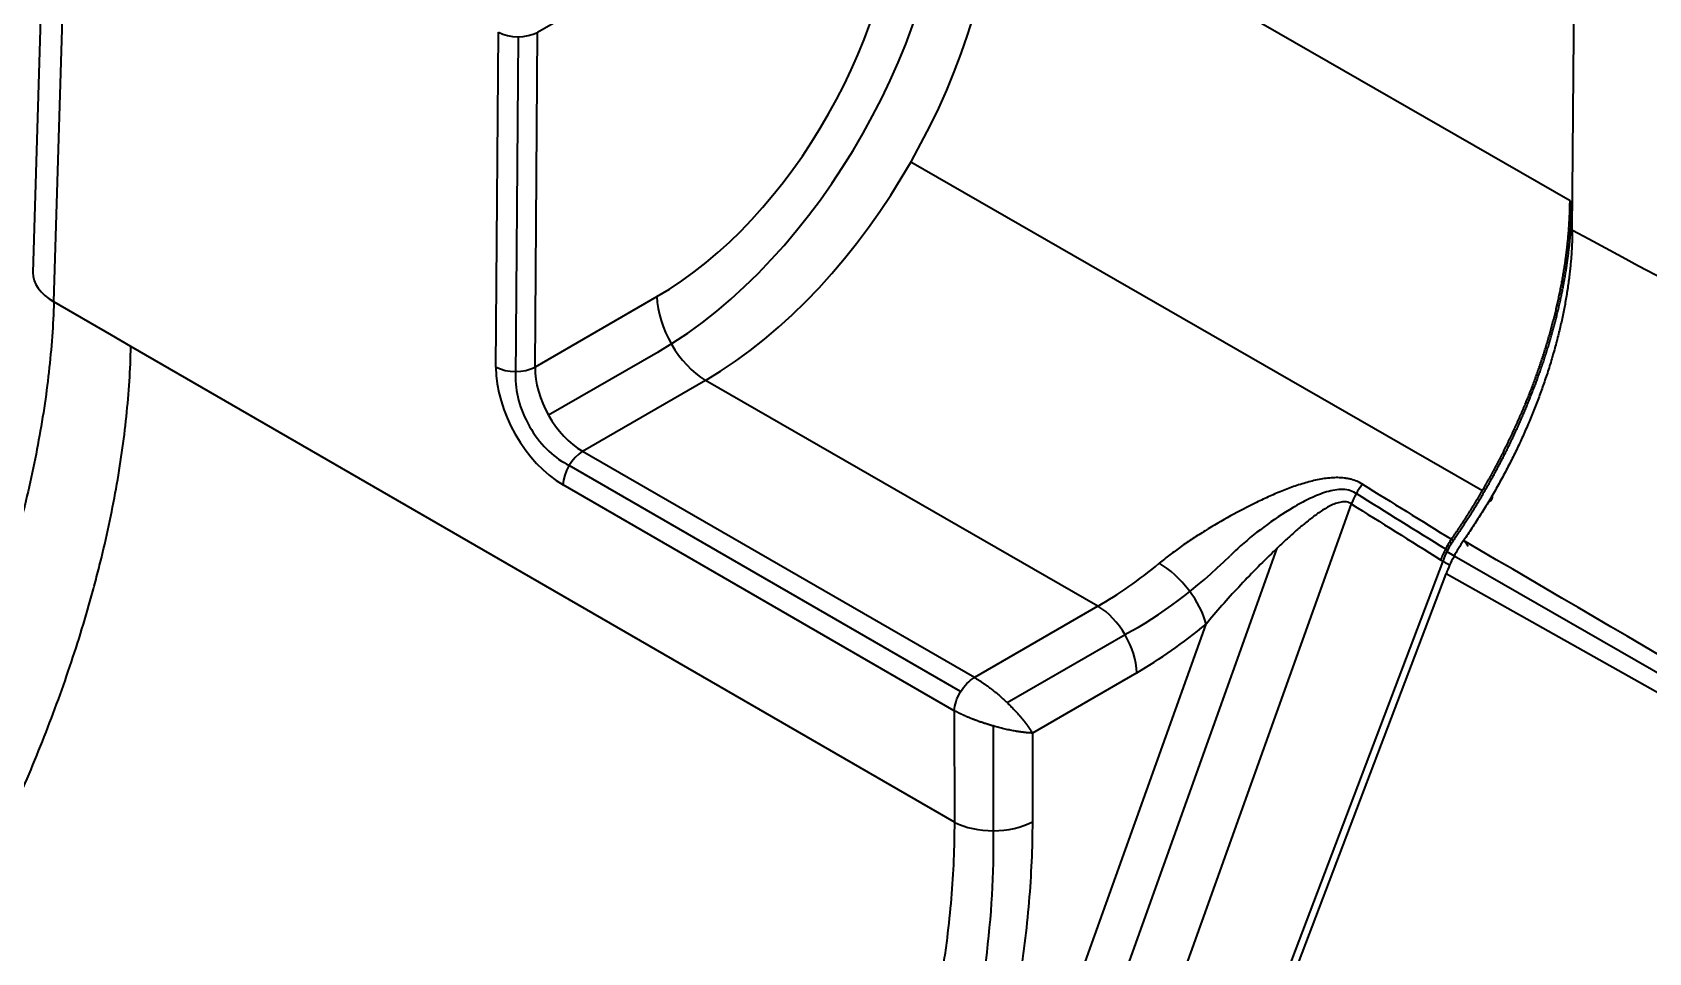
# Model space of a CAD drawing. Header units: millimetres. Extents: x 83 to 1196, y -164 to 735.
# Drawn here: x 1096.21 to 1119.61, y 46.19 to 59.51 of the extents above; entities that cross this region are included whole.
import ezdxf

# ---------------------------------------------------------------- set-up
doc = ezdxf.new("R2010")
doc.units = ezdxf.units.MM
doc.layers.add('1', color=7, linetype='Continuous', true_color=0xffffff)

msp = doc.modelspace()

# ---------------------------------------------------------------- linework, layer by layer
at = {"layer": '1', "color": 7, "linetype": 'Continuous', "lineweight": 35}
for p, q in [((1118.501, 56.646), (1118.558, 64.425)), ((1096.443, 63.435), (1096.222, 56.036)), ((1096.525, 55.612), (1096.746, 63.01)), ((1103.522, 59.512), (1108.739, 62.524)), ((1118.468, 57.072), (1110.156, 61.854)), ((1102.923, 54.668), (1102.958, 59.513)), ((1103.242, 59.448), (1103.207, 54.511)), ((1103.488, 54.667), (1103.522, 59.512)), ((1108.929, 57.638), (1117.2, 52.879)), ((1118.496, 57.055), (1118.467, 57.071)), ((1118.504, 57.05), (1118.496, 57.055)), ((1105.254, 55.687), (1103.488, 54.667)), ((1097.357, 55.131), (1096.525, 55.612)), ((1097.639, 54.967), (1097.357, 55.131)), ((1109.557, 48.083), (1097.639, 54.967)), ((1105.268, 54.884), (1103.684, 53.97)), ((1105.956, 54.475), (1104.177, 53.448)), ((1111.636, 51.207), (1105.956, 54.475)), ((1109.847, 50.174), (1104.177, 53.448)), ((1109.648, 49.97), (1103.981, 53.242)), ((1109.556, 49.695), (1103.893, 52.964)), ((1111.361, 41.672), (1115.303, 52.687)), ((1110.623, 41.974), (1114.228, 52.046)), ((1116.684, 51.997), (1116.791, 51.935)), ((1116.791, 51.934), (1124.398, 47.562)), ((1116.626, 51.86), (1112.504, 40.995)), ((1116.624, 51.861), (1116.595, 51.88)), ((1112.552, 40.811), (1116.673, 51.676)), ((1124.314, 47.38), (1116.674, 51.677)), ((1111.636, 51.207), (1109.847, 50.174)), ((1110.035, 42.102), (1113.201, 50.948)), ((1112.027, 50.794), (1110.323, 49.809)), ((1112.198, 50.244), (1110.686, 49.371)), ((1109.556, 49.695), (1109.557, 48.083)), ((1110.125, 47.958), (1110.124, 49.472)), ((1110.686, 49.371), (1110.686, 48.087))]:
    msp.add_line(p, q, dxfattribs=at)
for centre, major_axis, ratio, start_param, end_param in [((1105.18, 59.845), (2.934, 5.269), 0.587578, 3.920666, 5.477208), ((1105.19, 59.826), (2.445, 4.391), 0.587578, 3.917958, 5.480028), ((1105.901, 59.43), (2.946, 5.262), 0.583349, 3.919437, 5.481507), ((1103.238, 59.67), (-0.402, 0.003), 0.5521, 0.802165, 2.359972), ((1097.226, 56.006), (1.005, -0.03), 0.567125, 3.141576, 3.956504), ((1105.964, 55.291), (0.503, -0.87), 0.57735, 3.944444, 5.48557), ((1103.931, 54.121), (-0.689, 1.227), 0.599565, 0.810144, 2.35127), ((1103.204, 54.826), (-0.402, 0.003), 0.5521, 0.802165, 2.359972), ((1103.927, 54.115), (-0.492, 0.876), 0.599565, 0.803325, 2.467507), ((1104.211, 54.279), (-0.487, 0.879), 0.608416, 0.813388, 2.354514), ((1104.173, 53.122), (-0.201, -0.348), 0.563155, 3.927063, 5.471681), ((1115.795, 52.654), (-0.426, -0.682), 0.565336, 4.59519, 5.006615), ((1481.698, -156.789), (-398.628, 231.247), 0.012591, 0.413284, 0.421398), ((1481.199, -156.753), (-398.135, 231.218), 0.014283, 0.413567, 0.421724), ((1434.37, -129.558), (-351.303, 204.02), 0.014283, 0.440601, 0.449286), ((-16531.825, 9564.084), (-17649.164, 9511.326), 0.001719, 3.140039, 3.143018), ((1112.077, 55.877), (2.892, 5.293), 0.592573, 3.874408, 4.238161), ((1111.5, 56.208), (2.875, 5.302), 0.596599, 3.911184, 4.120825), ((1112.632, 51.259), (0.514, -0.618), 0.447642, 0.723927, 2.254261), ((1116.319, 51.881), (-0.469, 0.178), 0.221147, 3.740815, 4.088871), ((1111.629, 50.555), (0.402, -0.696), 0.57735, 0.811578, 2.343977), ((1112.068, 55.897), (3.277, 5.998), 0.592573, 3.913141, 4.122782), ((1110.118, 48.398), (0.804, 0), 0.547022, 3.93964, 5.497223)]:
    msp.add_ellipse(centre, major_axis=major_axis, ratio=ratio, start_param=start_param, end_param=end_param, dxfattribs=at)
for points, knots in [([(1116.752, 52.175), (1116.759, 52.186), (1116.774, 52.208), (1116.797, 52.241), (1116.82, 52.275), (1116.843, 52.308), (1116.865, 52.342), (1116.887, 52.375), (1116.91, 52.409), (1116.932, 52.443), (1116.954, 52.477), (1116.976, 52.511), (1116.997, 52.546), (1117.019, 52.58), (1117.041, 52.615), (1117.062, 52.649), (1117.084, 52.684), (1117.105, 52.719), (1117.126, 52.754), (1117.147, 52.789), (1117.168, 52.824), (1117.188, 52.859), (1117.209, 52.895), (1117.23, 52.93), (1117.25, 52.966), (1117.27, 53.001), (1117.29, 53.037), (1117.31, 53.073), (1117.33, 53.109), (1117.35, 53.145), (1117.369, 53.181), (1117.389, 53.218), (1117.408, 53.254), (1117.427, 53.291), (1117.446, 53.327), (1117.465, 53.364), (1117.484, 53.4), (1117.503, 53.437), (1117.521, 53.474), (1117.539, 53.511), (1117.557, 53.548), (1117.575, 53.585), (1117.593, 53.622), (1117.611, 53.659), (1117.629, 53.697), (1117.646, 53.734), (1117.663, 53.772), (1117.68, 53.809), (1117.697, 53.847), (1117.714, 53.884), (1117.731, 53.922), (1117.747, 53.96), (1117.764, 53.997), (1117.78, 54.035), (1117.796, 54.073), (1117.812, 54.111), (1117.827, 54.149), (1117.843, 54.187), (1117.858, 54.225), (1117.873, 54.263), (1117.888, 54.302), (1117.903, 54.34), (1117.918, 54.378), (1117.932, 54.416), (1117.947, 54.455), (1117.961, 54.493), (1117.975, 54.532), (1117.989, 54.57), (1118.002, 54.608), (1118.016, 54.647), (1118.029, 54.685), (1118.042, 54.724), (1118.055, 54.762), (1118.068, 54.801), (1118.08, 54.84), (1118.093, 54.878), (1118.105, 54.917), (1118.117, 54.955), (1118.129, 54.994), (1118.14, 55.033), (1118.152, 55.071), (1118.163, 55.11), (1118.174, 55.149), (1118.185, 55.187), (1118.195, 55.226), (1118.206, 55.264), (1118.216, 55.303), (1118.226, 55.342), (1118.236, 55.38), (1118.246, 55.419), (1118.255, 55.457), (1118.265, 55.496), (1118.274, 55.534), (1118.283, 55.573), (1118.292, 55.611), (1118.3, 55.65), (1118.308, 55.688), (1118.316, 55.727), (1118.324, 55.765), (1118.332, 55.803), (1118.34, 55.842), (1118.347, 55.88), (1118.354, 55.918), (1118.361, 55.956), (1118.367, 55.994), (1118.374, 56.033), (1118.38, 56.071), (1118.386, 56.109), (1118.392, 56.147), (1118.398, 56.184), (1118.403, 56.222), (1118.408, 56.26), (1118.413, 56.298), (1118.418, 56.335), (1118.423, 56.373), (1118.427, 56.41), (1118.431, 56.448), (1118.435, 56.485), (1118.439, 56.523), (1118.442, 56.56), (1118.445, 56.597), (1118.449, 56.634), (1118.451, 56.671), (1118.454, 56.708), (1118.456, 56.745), (1118.458, 56.781), (1118.46, 56.818), (1118.462, 56.855), (1118.464, 56.891), (1118.465, 56.927), (1118.466, 56.964), (1118.467, 57), (1118.467, 57.036), (1118.468, 57.06), (1118.468, 57.072)], [0, 0, 0, 0, 0.007277, 0.014559, 0.021846, 0.029137, 0.036433, 0.043733, 0.051038, 0.058347, 0.065661, 0.072979, 0.080302, 0.08763, 0.094962, 0.102299, 0.10964, 0.116985, 0.124336, 0.131691, 0.13905, 0.146414, 0.153782, 0.161155, 0.168533, 0.175915, 0.183302, 0.190693, 0.198089, 0.205489, 0.212894, 0.220303, 0.227717, 0.235136, 0.242559, 0.249987, 0.257419, 0.264856, 0.272297, 0.279743, 0.287193, 0.294648, 0.302108, 0.309572, 0.31704, 0.324514, 0.331991, 0.339474, 0.34696, 0.354452, 0.361948, 0.369448, 0.376953, 0.384463, 0.391977, 0.399496, 0.407019, 0.414547, 0.422079, 0.429616, 0.437158, 0.444704, 0.452255, 0.45981, 0.467369, 0.474934, 0.482503, 0.490076, 0.497654, 0.505236, 0.512824, 0.520415, 0.528011, 0.535612, 0.543217, 0.550827, 0.558442, 0.566061, 0.573684, 0.581312, 0.588945, 0.596582, 0.604224, 0.61187, 0.619521, 0.627176, 0.634836, 0.642501, 0.65017, 0.657844, 0.665522, 0.673205, 0.680892, 0.688584, 0.696281, 0.703982, 0.711687, 0.719397, 0.727112, 0.734831, 0.742555, 0.750283, 0.758016, 0.765754, 0.773496, 0.781243, 0.788994, 0.796749, 0.80451, 0.812275, 0.820044, 0.827818, 0.835597, 0.84338, 0.851167, 0.85896, 0.866756, 0.874558, 0.882364, 0.890174, 0.897989, 0.905809, 0.913633, 0.921462, 0.929295, 0.937133, 0.944975, 0.952822, 0.960674, 0.96853, 0.976391, 0.984256, 0.992126, 1, 1, 1, 1]), ([(1116.778, 52.159), (1116.785, 52.169), (1116.799, 52.189), (1116.819, 52.219), (1116.84, 52.249), (1116.86, 52.279), (1116.881, 52.309), (1116.901, 52.34), (1116.921, 52.37), (1116.941, 52.401), (1116.961, 52.432), (1116.981, 52.462), (1117.001, 52.493), (1117.021, 52.524), (1117.04, 52.555), (1117.06, 52.586), (1117.079, 52.618), (1117.099, 52.649), (1117.118, 52.681), (1117.137, 52.712), (1117.156, 52.744), (1117.175, 52.775), (1117.194, 52.807), (1117.213, 52.839), (1117.231, 52.871), (1117.25, 52.903), (1117.268, 52.935), (1117.287, 52.968), (1117.305, 53), (1117.323, 53.032), (1117.341, 53.065), (1117.359, 53.097), (1117.377, 53.13), (1117.395, 53.163), (1117.412, 53.196), (1117.43, 53.228), (1117.447, 53.261), (1117.464, 53.294), (1117.481, 53.327), (1117.498, 53.36), (1117.515, 53.394), (1117.532, 53.427), (1117.549, 53.46), (1117.565, 53.494), (1117.582, 53.527), (1117.598, 53.561), (1117.614, 53.594), (1117.63, 53.628), (1117.646, 53.662), (1117.662, 53.695), (1117.678, 53.729), (1117.693, 53.763), (1117.709, 53.797), (1117.724, 53.831), (1117.739, 53.865), (1117.754, 53.899), (1117.769, 53.933), (1117.784, 53.967), (1117.799, 54.001), (1117.813, 54.036), (1117.828, 54.07), (1117.842, 54.104), (1117.856, 54.139), (1117.87, 54.173), (1117.884, 54.207), (1117.898, 54.242), (1117.912, 54.276), (1117.925, 54.311), (1117.938, 54.346), (1117.952, 54.38), (1117.965, 54.415), (1117.977, 54.449), (1117.99, 54.484), (1118.003, 54.519), (1118.015, 54.554), (1118.028, 54.588), (1118.04, 54.623), (1118.052, 54.658), (1118.064, 54.693), (1118.076, 54.728), (1118.087, 54.762), (1118.099, 54.797), (1118.11, 54.832), (1118.121, 54.867), (1118.132, 54.902), (1118.143, 54.937), (1118.154, 54.972), (1118.164, 55.007), (1118.175, 55.042), (1118.185, 55.077), (1118.195, 55.111), (1118.205, 55.146), (1118.215, 55.181), (1118.224, 55.216), (1118.234, 55.251), (1118.243, 55.286), (1118.252, 55.321), (1118.261, 55.356), (1118.27, 55.391), (1118.279, 55.426), (1118.287, 55.46), (1118.296, 55.495), (1118.304, 55.53), (1118.312, 55.565), (1118.32, 55.6), (1118.328, 55.634), (1118.335, 55.669), (1118.342, 55.704), (1118.35, 55.738), (1118.357, 55.773), (1118.364, 55.808), (1118.37, 55.842), (1118.377, 55.877), (1118.383, 55.911), (1118.389, 55.946), (1118.395, 55.98), (1118.401, 56.015), (1118.407, 56.049), (1118.413, 56.084), (1118.418, 56.118), (1118.423, 56.152), (1118.428, 56.186), (1118.433, 56.22), (1118.438, 56.255), (1118.442, 56.289), (1118.446, 56.323), (1118.45, 56.357), (1118.454, 56.391), (1118.458, 56.424), (1118.462, 56.458), (1118.465, 56.492), (1118.468, 56.526), (1118.472, 56.559), (1118.474, 56.593), (1118.477, 56.626), (1118.48, 56.66), (1118.482, 56.693), (1118.484, 56.726), (1118.486, 56.759), (1118.488, 56.793), (1118.49, 56.826), (1118.491, 56.859), (1118.492, 56.892), (1118.493, 56.924), (1118.494, 56.957), (1118.495, 56.99), (1118.496, 57.022), (1118.496, 57.044), (1118.496, 57.055)], [0, 0, 0, 0, 0.00658, 0.013163, 0.01975, 0.02634, 0.032935, 0.039533, 0.046135, 0.05274, 0.059349, 0.065962, 0.072579, 0.079199, 0.085824, 0.092451, 0.099083, 0.105718, 0.112357, 0.119, 0.125646, 0.132297, 0.13895, 0.145608, 0.152269, 0.158934, 0.165603, 0.172276, 0.178952, 0.185632, 0.192315, 0.199003, 0.205694, 0.212389, 0.219087, 0.225789, 0.232495, 0.239205, 0.245918, 0.252636, 0.259356, 0.266081, 0.272809, 0.279541, 0.286277, 0.293016, 0.29976, 0.306506, 0.313257, 0.320011, 0.326769, 0.333531, 0.340297, 0.347066, 0.353839, 0.360616, 0.367396, 0.37418, 0.380968, 0.387759, 0.394555, 0.401354, 0.408156, 0.414963, 0.421773, 0.428587, 0.435405, 0.442226, 0.449051, 0.45588, 0.462712, 0.469548, 0.476388, 0.483232, 0.490079, 0.496931, 0.503785, 0.510644, 0.517506, 0.524372, 0.531242, 0.538115, 0.544993, 0.551874, 0.558758, 0.565647, 0.572539, 0.579434, 0.586334, 0.593237, 0.600144, 0.607055, 0.613969, 0.620887, 0.627809, 0.634735, 0.641664, 0.648597, 0.655534, 0.662474, 0.669419, 0.676367, 0.683318, 0.690274, 0.697233, 0.704196, 0.711162, 0.718133, 0.725107, 0.732084, 0.739066, 0.746051, 0.75304, 0.760033, 0.767029, 0.774029, 0.781033, 0.78804, 0.795052, 0.802067, 0.809085, 0.816108, 0.823134, 0.830164, 0.837198, 0.844235, 0.851276, 0.858321, 0.865369, 0.872422, 0.879478, 0.886537, 0.893601, 0.900668, 0.907739, 0.914814, 0.921892, 0.928974, 0.93606, 0.943149, 0.950243, 0.95734, 0.96444, 0.971545, 0.978653, 0.985765, 0.992881, 1, 1, 1, 1]), ([(1096.525, 55.612), (1096.515, 55.28), (1096.49, 54.94), (1096.432, 54.423), (1096.409, 54.249), (1096.356, 53.897), (1096.325, 53.72), (1096.225, 53.184), (1096.144, 52.824), (1095.958, 52.1), (1095.852, 51.735), (1095.733, 51.368)], [0, 0, 0, 0, 0.25, 0.25, 0.375, 0.375, 0.5, 0.5, 0.75, 0.75, 1, 1, 1, 1]), ([(1076.268, 33.247), (1076.328, 33.241), (1076.39, 33.235), (1076.513, 33.225), (1076.575, 33.221), (1076.761, 33.21), (1076.886, 33.206), (1077.263, 33.202), (1077.517, 33.21), (1078.031, 33.248), (1078.29, 33.277), (1078.814, 33.354), (1079.344, 33.451), (1080.152, 33.652), (1080.701, 33.824), (1081.047, 33.943), (1081.116, 33.968), (1081.255, 34.018), (1081.325, 34.043), (1081.534, 34.122), (1081.673, 34.176), (1082.091, 34.345), (1082.649, 34.587), (1083.488, 34.999), (1084.328, 35.459), (1085.168, 35.966), (1085.73, 36.336), (1086.151, 36.626), (1086.292, 36.725), (1086.573, 36.927), (1086.713, 37.029), (1087.131, 37.342), (1087.685, 37.772), (1088.503, 38.456), (1089.308, 39.181), (1089.836, 39.691), (1090.36, 40.216), (1090.62, 40.485), (1091.134, 41.039), (1091.389, 41.323), (1091.705, 41.688), (1091.768, 41.762), (1091.893, 41.91), (1091.956, 41.985), (1092.143, 42.21), (1092.266, 42.361), (1092.632, 42.82), (1092.87, 43.13), (1093.335, 43.762), (1093.561, 44.084), (1094.003, 44.739), (1094.217, 45.072), (1094.53, 45.581), (1094.632, 45.752), (1094.783, 46.011), (1094.858, 46.141), (1094.932, 46.272), (1094.981, 46.36), (1095.006, 46.404), (1095.419, 47.151), (1095.769, 47.861), (1096.234, 48.934), (1096.379, 49.293), (1096.649, 50.015), (1096.774, 50.377), (1096.945, 50.923), (1096.999, 51.106), (1097.063, 51.334), (1097.076, 51.38), (1097.101, 51.472), (1097.138, 51.608), (1097.173, 51.745), (1097.285, 52.197), (1097.438, 52.912), (1097.538, 53.608), (1097.61, 54.295), (1097.632, 54.634), (1097.639, 54.967)], [0, 0, 0, 0, 0.007812, 0.007812, 0.015625, 0.015625, 0.03125, 0.03125, 0.0625, 0.0625, 0.09375, 0.09375, 0.125, 0.15625, 0.1875, 0.1875, 0.195312, 0.195312, 0.203125, 0.203125, 0.21875, 0.21875, 0.25, 0.28125, 0.3125, 0.34375, 0.375, 0.375, 0.390625, 0.390625, 0.40625, 0.40625, 0.4375, 0.46875, 0.5, 0.53125, 0.53125, 0.5625, 0.5625, 0.59375, 0.59375, 0.601562, 0.601562, 0.609375, 0.609375, 0.625, 0.625, 0.65625, 0.65625, 0.6875, 0.6875, 0.71875, 0.71875, 0.734375, 0.734375, 0.742187, 0.746094, 0.746094, 0.75, 0.75, 0.8125, 0.8125, 0.84375, 0.84375, 0.875, 0.875, 0.890625, 0.890625, 0.894531, 0.894531, 0.898437, 0.90625, 0.90625, 0.9375, 0.96875, 0.96875, 1, 1, 1, 1]), ([(1115.462, 52.973), (1115.411, 53.005), (1115.355, 53.028), (1115.28, 53.047), (1115.264, 53.051), (1115.233, 53.056), (1115.187, 53.064), (1115.107, 53.069), (1115.042, 53.066), (1114.976, 53.062), (1114.943, 53.058), (1114.843, 53.043), (1114.777, 53.029), (1114.646, 52.995), (1114.581, 52.976), (1114.45, 52.932), (1114.385, 52.907), (1114.287, 52.868), (1114.254, 52.855), (1114.189, 52.828), (1114.156, 52.813), (1114.059, 52.77), (1113.994, 52.74), (1113.802, 52.647), (1113.677, 52.581), (1113.429, 52.444), (1113.307, 52.373), (1113.157, 52.279), (1113.127, 52.261), (1113.068, 52.223), (1113.038, 52.204), (1112.951, 52.146), (1112.894, 52.108), (1112.783, 52.029), (1112.729, 51.99), (1112.623, 51.91), (1112.572, 51.869), (1112.522, 51.828)], [0, 0, 0, 0, 0.0625, 0.0625, 0.078125, 0.078125, 0.09375, 0.125, 0.15625, 0.15625, 0.1875, 0.1875, 0.25, 0.25, 0.3125, 0.3125, 0.375, 0.375, 0.40625, 0.40625, 0.4375, 0.4375, 0.5, 0.5, 0.625, 0.625, 0.75, 0.75, 0.78125, 0.78125, 0.8125, 0.8125, 0.875, 0.875, 0.9375, 0.9375, 1, 1, 1, 1]), ([(1115.375, 52.837), (1115.371, 52.839), (1115.368, 52.842), (1115.304, 52.883), (1115.229, 52.898), (1115.074, 52.894), (1114.994, 52.876), (1114.837, 52.825), (1114.759, 52.791), (1114.607, 52.718), (1114.533, 52.678), (1114.314, 52.549), (1114.171, 52.452), (1113.902, 52.252), (1113.774, 52.148), (1113.618, 52.004), (1113.582, 51.97), (1113.547, 51.935)], [0, 0, 0, 0, 0.007188, 0.007188, 0.122328, 0.122328, 0.237468, 0.237468, 0.352608, 0.352608, 0.467748, 0.467748, 0.698028, 0.698028, 0.928308, 0.928308, 1, 1, 1, 1]), ([(1115.303, 52.687), (1115.281, 52.702), (1115.258, 52.711), (1115.219, 52.717), (1115.206, 52.718), (1115.18, 52.717), (1115.167, 52.716), (1115.127, 52.709), (1115.101, 52.702), (1115.049, 52.683), (1115.023, 52.671), (1114.972, 52.646), (1114.947, 52.632), (1114.898, 52.602), (1114.874, 52.587), (1114.803, 52.539), (1114.756, 52.504), (1114.664, 52.433), (1114.618, 52.396), (1114.528, 52.32), (1114.483, 52.281), (1114.394, 52.202), (1114.35, 52.161), (1114.263, 52.08), (1114.22, 52.039), (1114.091, 51.914), (1114.006, 51.83), (1113.837, 51.659), (1113.754, 51.572), (1113.59, 51.396), (1113.509, 51.307), (1113.351, 51.129), (1113.275, 51.039), (1113.201, 50.948)], [0, 0, 0, 0, 0.03125, 0.03125, 0.046875, 0.046875, 0.0625, 0.0625, 0.09375, 0.09375, 0.125, 0.125, 0.15625, 0.15625, 0.1875, 0.1875, 0.25, 0.25, 0.3125, 0.3125, 0.375, 0.375, 0.4375, 0.4375, 0.5, 0.5, 0.625, 0.625, 0.75, 0.75, 0.875, 0.875, 1, 1, 1, 1]), ([(1116.751, 52.176), (1116.719, 52.13), (1116.69, 52.081), (1116.637, 51.982), (1116.614, 51.931), (1116.595, 51.88)], [0, 0, 0, 0, 0.5, 0.5, 1, 1, 1, 1]), ([(1116.927, 52.157), (1116.876, 52.082), (1116.828, 52.004), (1116.743, 51.843), (1116.705, 51.76), (1116.674, 51.677)], [0, 0, 0, 0, 0.5, 0.5, 1, 1, 1, 1]), ([(1116.927, 52.157), (1116.942, 52.142), (1116.954, 52.129), (1116.973, 52.107), (1116.979, 52.098), (1116.986, 52.084), (1116.987, 52.079), (1116.984, 52.074), (1116.982, 52.073), (1116.98, 52.072)], [0, 0, 0, 0, 0.282898, 0.282898, 0.565795, 0.565795, 0.848693, 0.848693, 1, 1, 1, 1]), ([(1109.556, 49.695), (1109.558, 49.737), (1109.567, 49.783), (1109.598, 49.876), (1109.62, 49.924), (1109.674, 50.012), (1109.705, 50.054), (1109.774, 50.124), (1109.811, 50.153), (1109.847, 50.174)], [0, 0, 0, 0, 0.25, 0.25, 0.5, 0.5, 0.75, 0.75, 1, 1, 1, 1]), ([(1109.847, 50.174), (1109.854, 50.171), (1109.867, 50.163), (1109.887, 50.151), (1109.907, 50.139), (1109.928, 50.126), (1109.948, 50.112), (1109.97, 50.098), (1109.991, 50.083), (1110.013, 50.068), (1110.035, 50.052), (1110.057, 50.036), (1110.079, 50.019), (1110.102, 50.002), (1110.124, 49.984), (1110.147, 49.965), (1110.17, 49.946), (1110.193, 49.927), (1110.215, 49.908), (1110.238, 49.888), (1110.261, 49.867), (1110.293, 49.838), (1110.335, 49.798), (1110.386, 49.747), (1110.437, 49.694), (1110.472, 49.656), (1110.492, 49.633), (1110.497, 49.627), (1110.503, 49.621), (1110.509, 49.614), (1110.514, 49.607), (1110.52, 49.601), (1110.526, 49.594), (1110.531, 49.587), (1110.537, 49.58), (1110.543, 49.573), (1110.549, 49.566), (1110.555, 49.558), (1110.561, 49.551), (1110.567, 49.543), (1110.573, 49.536), (1110.579, 49.528), (1110.585, 49.521), (1110.59, 49.513), (1110.596, 49.505), (1110.602, 49.497), (1110.608, 49.489), (1110.614, 49.481), (1110.62, 49.472), (1110.626, 49.464), (1110.631, 49.456), (1110.637, 49.448), (1110.643, 49.439), (1110.648, 49.431), (1110.654, 49.422), (1110.66, 49.414), (1110.665, 49.405), (1110.67, 49.397), (1110.676, 49.388), (1110.681, 49.379), (1110.684, 49.374), (1110.686, 49.371)], [0, 0, 0, 0, 0.020563, 0.041242, 0.062044, 0.082974, 0.104038, 0.125241, 0.14659, 0.168088, 0.189741, 0.211554, 0.233532, 0.255681, 0.278004, 0.300506, 0.323192, 0.346066, 0.369132, 0.392395, 0.415859, 0.439527, 0.493641, 0.550513, 0.610174, 0.672651, 0.679689, 0.686863, 0.694173, 0.701619, 0.7092, 0.716918, 0.724772, 0.732762, 0.740888, 0.74915, 0.757549, 0.766083, 0.774754, 0.783561, 0.792504, 0.801584, 0.810799, 0.820151, 0.82964, 0.839264, 0.849025, 0.858922, 0.868956, 0.879126, 0.889432, 0.899875, 0.910454, 0.92117, 0.932022, 0.943011, 0.954136, 0.965397, 0.976795, 0.988329, 1, 1, 1, 1]), ([(1110.686, 49.371), (1110.679, 49.371), (1110.665, 49.372), (1110.644, 49.373), (1110.623, 49.374), (1110.602, 49.376), (1110.582, 49.378), (1110.562, 49.38), (1110.543, 49.383), (1110.525, 49.385), (1110.507, 49.388), (1110.49, 49.39), (1110.474, 49.393), (1110.458, 49.395), (1110.424, 49.401), (1110.369, 49.411), (1110.294, 49.428), (1110.221, 49.445), (1110.168, 49.46), (1110.134, 49.469), (1110.119, 49.473), (1110.104, 49.478), (1110.089, 49.482), (1110.075, 49.486), (1110.06, 49.491), (1110.045, 49.495), (1110.03, 49.5), (1110.016, 49.505), (1110.001, 49.509), (1109.987, 49.514), (1109.972, 49.519), (1109.958, 49.524), (1109.944, 49.529), (1109.929, 49.533), (1109.915, 49.538), (1109.901, 49.543), (1109.888, 49.548), (1109.874, 49.553), (1109.86, 49.558), (1109.847, 49.564), (1109.833, 49.569), (1109.82, 49.574), (1109.807, 49.579), (1109.794, 49.584), (1109.781, 49.589), (1109.768, 49.595), (1109.756, 49.6), (1109.743, 49.605), (1109.731, 49.61), (1109.719, 49.616), (1109.707, 49.621), (1109.695, 49.626), (1109.683, 49.632), (1109.672, 49.637), (1109.66, 49.642), (1109.649, 49.648), (1109.638, 49.653), (1109.627, 49.658), (1109.617, 49.663), (1109.606, 49.669), (1109.596, 49.674), (1109.586, 49.679), (1109.576, 49.684), (1109.566, 49.69), (1109.559, 49.693), (1109.556, 49.695)], [0, 0, 0, 0, 0.024882, 0.048782, 0.071701, 0.093638, 0.114593, 0.134567, 0.153559, 0.171569, 0.188598, 0.204646, 0.219712, 0.233797, 0.246902, 0.3145, 0.378395, 0.438611, 0.495176, 0.507235, 0.519238, 0.531186, 0.543079, 0.554917, 0.566702, 0.578433, 0.590112, 0.601737, 0.613311, 0.624833, 0.636304, 0.647725, 0.659095, 0.670416, 0.681689, 0.692912, 0.704088, 0.715217, 0.726298, 0.737334, 0.748324, 0.759268, 0.770169, 0.781025, 0.791838, 0.802609, 0.813337, 0.824024, 0.83467, 0.845276, 0.855843, 0.86637, 0.87686, 0.887312, 0.897727, 0.908105, 0.918448, 0.928757, 0.939031, 0.949272, 0.95948, 0.969656, 0.979801, 0.989915, 1, 1, 1, 1]), ([(1109.557, 48.083), (1109.558, 47.721), (1109.542, 47.352), (1109.494, 46.788), (1109.475, 46.598), (1109.439, 46.311), (1109.426, 46.215), (1109.398, 46.022), (1109.383, 45.925), (1109.304, 45.441), (1109.226, 45.052), (1109.043, 44.272), (1108.832, 43.49), (1108.568, 42.702), (1108.386, 42.209), (1108.349, 42.11), (1108.274, 41.912), (1108.235, 41.813), (1108.117, 41.517), (1108.035, 41.32), (1107.908, 41.026), (1107.865, 40.928), (1107.777, 40.732), (1107.733, 40.634), (1107.598, 40.343), (1107.505, 40.15), (1107.221, 39.576), (1107.022, 39.2), (1106.607, 38.458), (1106.391, 38.093), (1105.943, 37.373), (1105.71, 37.019), (1105.409, 36.583), (1105.319, 36.452), (1105.226, 36.323), (1105.165, 36.236), (1105.134, 36.193), (1104.979, 35.979), (1104.854, 35.809), (1104.474, 35.308), (1104.217, 34.982), (1103.694, 34.348), (1103.428, 34.039), (1102.889, 33.437), (1102.615, 33.143), (1102.061, 32.571), (1101.499, 32.013), (1100.922, 31.484), (1100.63, 31.227)], [0, 0, 0, 0, 0.0625, 0.0625, 0.09375, 0.09375, 0.109375, 0.109375, 0.125, 0.125, 0.1875, 0.1875, 0.25, 0.3125, 0.3125, 0.328125, 0.328125, 0.34375, 0.34375, 0.375, 0.375, 0.390625, 0.390625, 0.40625, 0.40625, 0.4375, 0.4375, 0.5, 0.5, 0.5625, 0.5625, 0.625, 0.625, 0.640625, 0.648437, 0.648437, 0.65625, 0.65625, 0.6875, 0.6875, 0.75, 0.75, 0.8125, 0.8125, 0.875, 0.875, 0.9375, 1, 1, 1, 1]), ([(1101.171, 30.898), (1101.906, 31.546), (1102.622, 32.242), (1103.779, 33.486), (1104.233, 34.006), (1105.118, 35.098), (1105.552, 35.674), (1106.371, 36.852), (1106.759, 37.457), (1107.306, 38.391), (1107.483, 38.707), (1107.823, 39.348), (1107.988, 39.675), (1108.458, 40.661), (1108.736, 41.321), (1109.225, 42.645), (1109.434, 43.309), (1109.693, 44.309), (1109.77, 44.645), (1109.901, 45.308), (1109.956, 45.635), (1110.086, 46.602), (1110.129, 47.227), (1110.124, 47.873), (1110.124, 47.916), (1110.123, 47.958)], [0, 0, 0, 0, 0.156801, 0.156801, 0.261284, 0.261284, 0.365768, 0.365768, 0.470251, 0.470251, 0.522492, 0.522492, 0.574734, 0.574734, 0.679217, 0.679217, 0.7837, 0.7837, 0.835942, 0.835942, 0.888183, 0.888183, 0.992666, 0.992666, 1, 1, 1, 1]), ([(1110.686, 48.087), (1110.686, 47.707), (1110.669, 47.32), (1110.619, 46.729), (1110.598, 46.53), (1110.56, 46.229), (1110.547, 46.128), (1110.525, 45.976), (1110.517, 45.925), (1110.502, 45.824), (1110.494, 45.773), (1110.419, 45.316), (1110.337, 44.908), (1110.146, 44.089), (1109.925, 43.268), (1109.649, 42.442), (1109.46, 41.923), (1109.421, 41.82), (1109.342, 41.612), (1109.302, 41.508), (1109.178, 41.197), (1109.093, 40.99), (1108.96, 40.681), (1108.893, 40.527), (1108.824, 40.373), (1108.777, 40.27), (1108.754, 40.219), (1108.636, 39.963), (1108.539, 39.76), (1108.242, 39.156), (1108.033, 38.76), (1107.599, 37.98), (1107.373, 37.595), (1106.903, 36.838), (1106.659, 36.466), (1106.281, 35.915), (1106.153, 35.732), (1105.991, 35.506), (1105.958, 35.461), (1105.893, 35.371), (1105.794, 35.237), (1105.695, 35.104), (1105.364, 34.663), (1105.093, 34.32), (1104.544, 33.652), (1104.265, 33.327), (1103.698, 32.693), (1103.411, 32.384), (1102.829, 31.782), (1102.238, 31.195), (1101.632, 30.639), (1101.325, 30.368)], [0, 0, 0, 0, 0.0625, 0.0625, 0.09375, 0.09375, 0.109375, 0.109375, 0.117187, 0.117187, 0.125, 0.125, 0.1875, 0.1875, 0.25, 0.3125, 0.3125, 0.328125, 0.328125, 0.34375, 0.34375, 0.375, 0.375, 0.390625, 0.398437, 0.398437, 0.40625, 0.40625, 0.4375, 0.4375, 0.5, 0.5, 0.5625, 0.5625, 0.625, 0.625, 0.65625, 0.65625, 0.664062, 0.664062, 0.671875, 0.6875, 0.6875, 0.75, 0.75, 0.8125, 0.8125, 0.875, 0.875, 0.9375, 1, 1, 1, 1])]:
    msp.add_open_spline(points, degree=3, knots=knots, dxfattribs=at)
for points, weights, degree in [([(1118.501, 56.646), (1118.496, 55.952), (1118.356, 55.2), (1118.088, 54.428)], [1, 0.982820078697, 0.982820078697, 1], 3), ([(1118.088, 54.428), (1117.814, 53.635), (1117.42, 52.864), (1116.927, 52.157)], [1, 0.981929030249, 0.981929030249, 1], 3), ([(1116.666, 52.035), (1116.68, 52.026), (1116.694, 52.017)], [0.500000480993, 0.499999519007, 0.500000480993], 2)]:
    msp.add_rational_spline(points, weights, degree=degree, dxfattribs=at)
for points in [[(1126.175, 52.512), (1123.617, 53.89), (1121.059, 55.268), (1118.502, 56.646)], [(1116.779, 52.159), (1116.77, 52.164), (1116.76, 52.17), (1116.751, 52.176)], [(1116.715, 52.057), (1116.68, 51.993), (1116.65, 51.927), (1116.626, 51.86)], [(1116.715, 52.057), (1116.735, 52.092), (1116.757, 52.125), (1116.78, 52.158)], [(1124.497, 47.725), (1121.974, 49.202), (1119.451, 50.679), (1116.928, 52.156)]]:
    msp.add_open_spline(points, degree=3, dxfattribs=at)

doc.saveas('drawing.dxf')
